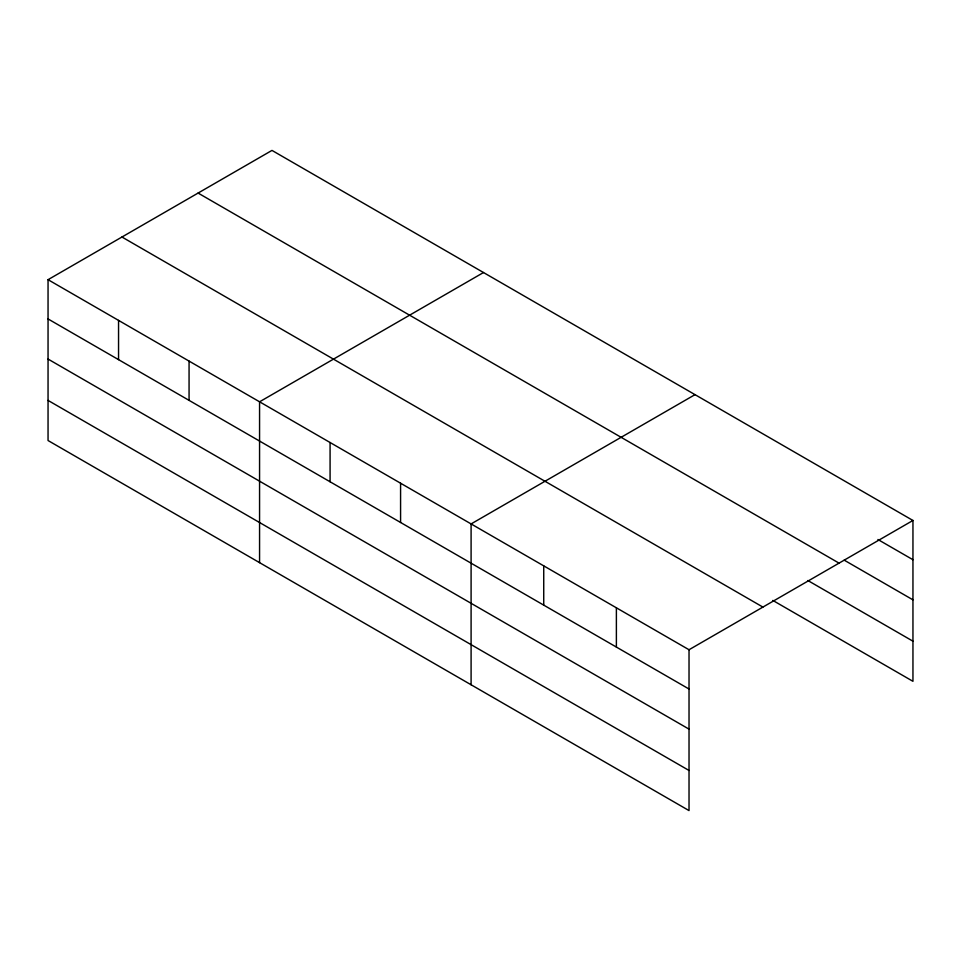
<?xml version="1.0" encoding="UTF-8"?>
<svg xmlns="http://www.w3.org/2000/svg" width="961" height="961" viewBox="0 0 961 961"><rect width="100%" height="100%" fill="white"/><g stroke="black" fill="none" stroke-linecap="round" stroke-linejoin="round"><path stroke-width="1.44" d="M48.05 279.687L689.025 649.744L689.025 810.591L48.05 440.534L48.05 279.687L271.975 150.409L912.95 520.466L912.95 681.313L772.848 600.433M483.503 272.528L259.566 401.806L259.566 562.653M695.019 394.647L471.094 523.925L471.094 684.773M689.025 649.744L912.95 520.466M877.922 539.505L912.95 559.722M844.202 560.155L912.95 599.844M198.086 193.065L839.049 563.134M807.877 580.528L912.95 641.191M121.951 237.019L762.914 607.088M48.05 318.944L689.025 689.013M48.05 359.066L689.025 729.135M48.05 400.413L689.025 770.47M616.385 607.808L616.385 647.065M543.734 565.873L543.734 605.13M400.581 483.227L400.581 522.484M330.079 442.516L330.079 481.773M189.065 361.096L189.065 400.353M118.551 320.397L118.551 359.654"/></g></svg>
